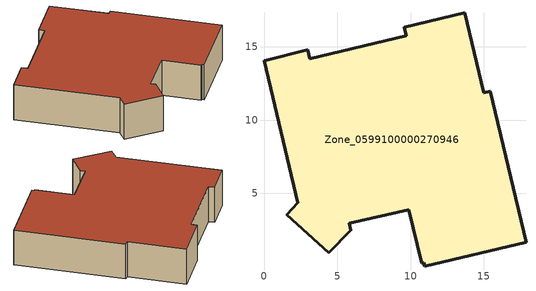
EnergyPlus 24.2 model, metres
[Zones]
Zone_0599100000270946
 floor ground (C_G): 5.81,2.96 5.92,2.48 4.42,0.95 1.54,3.54 2.31,4.36 0,14.07 2.98,14.79 3.13,14.19 9.69,15.75 9.56,16.33 13.69,17.33 15,11.86 15.42,11.96 17.87,1.69 10.95,0.04 10.89,0.28 10.75,0.25 9.89,3.89 z0
 wall outside (C_F): 15,11.86 13.69,17.33 9.56,16.33 9.69,15.75 3.13,14.19 2.98,14.79 0,14.07 2.31,4.36 1.54,3.54 4.42,0.95 5.92,2.48 5.81,2.96 9.89,3.89 10.75,0.25 10.89,0.28 10.95,0.04 17.87,1.69 15.42,11.96 15,11.86 z0:3.76
 roof outside (C_R): 10.89,0.28 10.95,0.04 17.87,1.69 15.42,11.96 15,11.86 13.69,17.33 9.56,16.33 9.69,15.75 3.13,14.19 2.98,14.79 0,14.07 2.31,4.36 1.54,3.54 4.42,0.95 5.92,2.48 5.81,2.96 9.89,3.89 10.75,0.25 z3.76
[BUILDING]
Pand.0599100000270946: North Axis=0; Terrain=City; Loads Convergence Tolerance Value=0.04; Temperature Convergence Tolerance Value=0.4; Solar Distribution=FullExterior; Maximum Number of Warmup Days=25; Minimum Number of Warmup Days=1
[Site:Location]
Rotterdam.The.Hague.AP_ZH_NLD Design_Conditions: Latitude=51.96; Longitude=4.45; Time Zone=1; Elevation=-4.5
[SITE:GROUNDTEMPERATURE:BUILDINGSURFACE]
18, 18, 18, 18, 18, 18, 18, 18, 18, 18, 18, 18
[MATERIAL] Thermal Absorptance=0.9; Solar Absorptance=0.7; Visible Absorptance=0.7
Name | Roughness | Thickness | Conductivity | Density | Specific Heat
G.D.1965-1974 | MediumSmooth | 0.15 | 0.882353 | 540 | 1210
F.D.1965-1974 | Rough | 0.3 | 0.697674 | 1920 | 840
R.D.1965-1974 | MediumRough | 0.2 | 0.232558 | 1500 | 1000
[CONSTRUCTION]
C_G: G.D.1965-1974
C_F: F.D.1965-1974
C_R: R.D.1965-1974
[ZONE]
Zone_0599100000270946: Type=1; Multiplier=1; Ceiling Height=Autocalculate; Volume=Autocalculate; Floor Area=autocalculate; Part of Total Floor Area=Yes
[ZONEINFILTRATION:DESIGNFLOWRATE]
Infil_Zone_0599100000270946: Zone or ZoneList or Space or SpaceList=Zone_0599100000270946; Schedule=AlwaysOn; Design Flow Rate Calculation Method=Flow/Area; Flow Rate per Floor Area=0.0042; Constant Term Coefficient=1; Temperature Term Coefficient=0; Velocity Term Coefficient=0; Velocity Squared Term Coefficient=0
[HVACTEMPLATE:ZONE:IDEALLOADSAIRSYSTEM]
Zone_0599100000270946: Maximum Heating Supply Air Temperature=50; Minimum Cooling Supply Air Temperature=13; Maximum Heating Supply Air Humidity Ratio=0.0156; Minimum Cooling Supply Air Humidity Ratio=0.0077; Heating Limit=NoLimit; Cooling Limit=NoLimit; Dehumidification Control Type=ConstantSensibleHeatRatio; Cooling Sensible Heat Ratio=0.7; Dehumidification Setpoint=60; Humidification Control Type=None; Humidification Setpoint=30; Outdoor Air Method=None; Outdoor Air Flow Rate per Person=0.00944; Outdoor Air Flow Rate per Zone Floor Area=0; Outdoor Air Flow Rate per Zone=0; Demand Controlled Ventilation Type=None; Outdoor Air Economizer Type=NoEconomizer; Heat Recovery Type=None; Sensible Heat Recovery Effectiveness=0.7; Latent Heat Recovery Effectiveness=0.65
[ZONECONTROL:THERMOSTAT]
ThermostatControl_Zone_0599100000270946: Zone or ZoneList=Zone_0599100000270946; Control Type Schedule=DualSetpointControlType; Control 1=Thermostat_Zone_0599100000270946; Temperature Difference Between Cutout And Setpoint=0
[THERMOSTATSETPOINT:DUALSETPOINT]
Thermostat_Zone_0599100000270946: Heating Setpoint Temperature Schedule=HeatingSetpoint_Zone_0599100000270946; Cooling Setpoint Temperature Schedule=CoolingSetpoint_Zone_0599100000270946
[SCHEDULE:COMPACT]
HeatingSetpoint_Zone_0599100000270946: Through: 12/31, For: AllDays, Until: 24:00, 21
CoolingSetpoint_Zone_0599100000270946: Through: 12/31, For: AllDays, Until: 24:00, 24
DualSetpointControlType: Through: 12/31, For: AllDays, Until: 24:00, 4
AlwaysOn: Through: 12/31, For: AllDays, Until: 24:00, 1
